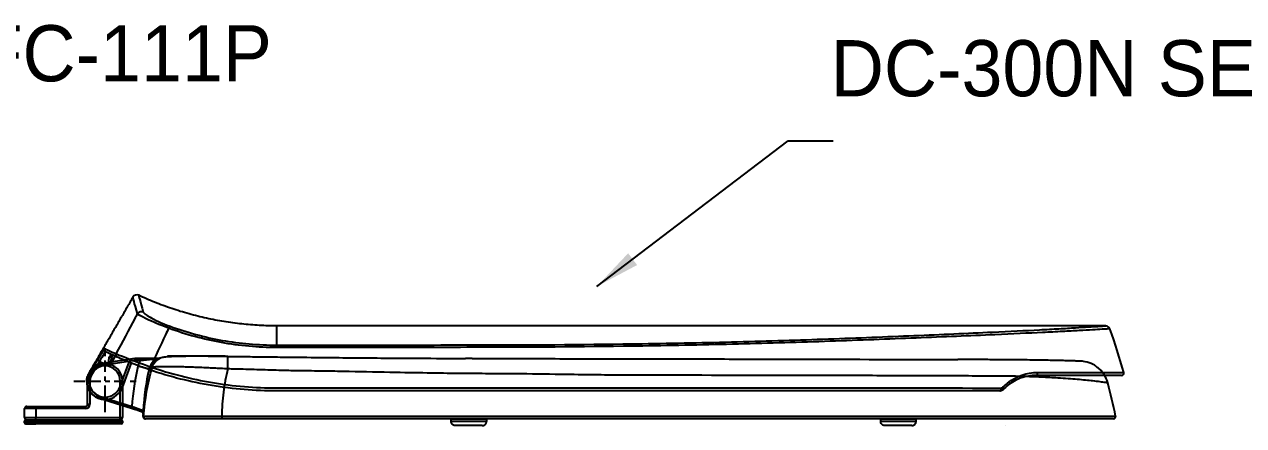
# Model space of a CAD drawing. Extents: x 66343 to 68769, y 58252 to 61683.
# Drawn here: x 67120 to 67662, y 59575 to 59754 of the extents above; entities that cross this region are included whole.
import ezdxf

# ---------------------------------------------------------------- set-up
doc = ezdxf.new("R2010")
doc.units = 0
doc.header["$MEASUREMENT"] = 0
doc.linetypes.add('BORDER', pattern=[18, 5, -2, 5, -2, 2, -2])
doc.layers.add('1', color=7, linetype='CONTINUOUS')
doc.layers.add('Dim', color=4, linetype='CONTINUOUS')
doc.layers.add('AM_6', color=2, linetype='CONTINUOUS', lineweight=30)
doc.styles.add('h', font='', dxfattribs={"height": 30})
doc.styles.get('h').set_extended_font_data('Haansoft Batang')
doc.dimstyles.new('SERIM', dxfattribs={"dimscale": 10, "dimtxt": 3, "dimasz": 2, "dimexe": 1, "dimexo": 1.5, "dimgap": 1, "dimtad": 1, "dimtoh": 1, "dimdec": 0, "dimdsep": 46, "dimtxsty": 'h', "dimcen": -0.3, "dimclrt": 2, "dimadec": 0, "dimazin": 0, "dimtfac": 1, "dimtdec": 0, "dimtmove": 1, "dimatfit": 3, "dimfxl": 0, "dimtolj": 1, "dimtzin": 0, "dimarcsym": 0})

msp = doc.modelspace()

# ---------------------------------------------------------------- linework, layer by layer
at = {"layer": '1', "color": 7}
for p, q in [((67154.96, 59603.01), (67169.38, 59605.21)), ((67160.63, 59606.13), (67158.11, 59601.78)), ((67159.42, 59606.04), (67159.54, 59606.25)), ((67148.44, 59596.69), (67152.86, 59604.35)), ((67153.72, 59603.85), (67149.3, 59596.19)), ((67153.72, 59603.85), (67152.86, 59604.35)), ((67154.96, 59603.01), (67155.11, 59602.02)), ((67169.45, 59604.2), (67155.11, 59602.02)), ((67162.89, 59592.56), (67166.86, 59603.45)), ((67167.78, 59603.08), (67163.83, 59592.21)), ((67171.9, 59605.15), (67171.88, 59604.15)), ((67148.04, 59595.3), (67149.04, 59595.27)), ((67148.43, 59584.75), (67148.43, 59595)), ((67148.43, 59595), (67149.43, 59595)), ((67149.3, 59596.19), (67148.44, 59596.69)), ((67149.43, 59595), (67149.43, 59584.75)), ((67163.93, 59595), (67162.93, 59595)), ((67162.93, 59578.75), (67162.93, 59595)), ((67163.93, 59595), (67163.93, 59578.75)), ((67163.83, 59592.21), (67162.89, 59592.56)), ((67121.43, 59583.75), (67125.43, 59583.75)), ((67125.43, 59583.75), (67125.43, 59582.75)), ((67125.43, 59583.75), (67147.43, 59583.75)), ((67147.43, 59583.75), (67147.43, 59582.75)), ((67148.43, 59584.75), (67149.43, 59584.75)), ((67153.75, 59587.27), (67154.05, 59588.23)), ((67168, 59582.79), (67153.75, 59587.27)), ((67154.05, 59588.23), (67168.3, 59583.75)), ((67168, 59582.79), (67168.3, 59583.75)), ((67120.43, 59578.75), (67120.43, 59582.75)), ((67125.43, 59582.75), (67120.43, 59582.75)), ((67120.43, 59578.75), (67125.43, 59578.75)), ((67147.43, 59582.75), (67125.43, 59582.75)), ((67125.43, 59582.75), (67125.43, 59578.75)), ((67125.43, 59578.75), (67162.93, 59578.75)), ((67125.43, 59577.75), (67125.43, 59578.75)), ((67162.93, 59578.75), (67163.93, 59578.75)), ((67162.93, 59577.75), (67162.93, 59578.75)), ((67208.09, 59579.45), (67208.09, 59578.26)), ((67120.43, 59576.45), (67120.43, 59577.25)), ((67120.43, 59577.25), (67125.43, 59577.25)), ((67120.43, 59576.45), (67125.43, 59576.45)), ((67120.93, 59577.75), (67125.43, 59577.75)), ((67120.93, 59575.95), (67125.43, 59575.95)), ((67125.43, 59577.75), (67162.93, 59577.75)), ((67125.43, 59577.75), (67125.43, 59577.25)), ((67125.43, 59576.45), (67125.43, 59577.25)), ((67162.93, 59577.25), (67125.43, 59577.25)), ((67125.43, 59575.95), (67125.43, 59576.45)), ((67125.43, 59576.45), (67162.93, 59576.45)), ((67163.43, 59575.95), (67125.43, 59575.95)), ((67157.94, 59575.95), (67157.44, 59575.95)), ((67162.93, 59577.75), (67162.93, 59577.25)), ((67162.93, 59577.75), (67163.43, 59577.75)), ((67162.93, 59576.45), (67162.93, 59577.25)), ((67163.93, 59577.25), (67162.93, 59577.25)), ((67162.93, 59575.95), (67162.93, 59576.45)), ((67162.93, 59576.45), (67163.93, 59576.45)), ((67163.93, 59577.25), (67163.93, 59576.45)), ((67556.43, 59575.26), (67556.43, 59575.26))]:
    msp.add_line(p, q, dxfattribs=at)
at = {"layer": '1', "color": 1, "linetype": 'BORDER'}
for p, q in [((67156.18, 59581.13), (67156.18, 59608.87)), ((67156.18, 59581.13), (67156.18, 59608.87)), ((67156.18, 59581.13), (67156.18, 59608.87)), ((67142.31, 59595), (67170.04, 59595)), ((67142.31, 59595), (67170.04, 59595)), ((67142.31, 59595), (67170.04, 59595))]:
    msp.add_line(p, q, dxfattribs=at)
at = {"layer": '1', "color": 7}
for centre, radius, start, end in [((67170.3, 59631.39), 2, 65.0085, 149.9912), ((67601.11, 59617.61), 2, 19.483, 90.0001), ((67156.18, 59595), 8.1, 98.6668, 252.5482), ((67156.18, 59595), 7.75, 0, 180), ((67156.18, 59595), 7.1, 98.6668, 252.5482), ((67156.18, 59595), 6.75, 0, 180), ((67232.53, 59765.05), 179.44, 243.9475, 245.498), ((67156.18, 59595), 8.14, 177.861, 340), ((67156.18, 59595), 7.14, 177.861, 340), ((67608.14, 59598.53), 1, 270, 15.3309), ((67121.43, 59582.75), 1, 90, 180), ((67147.43, 59584.75), 1, 270, 0), ((67147.43, 59584.75), 2, 270, 0), ((67121.43, 59578.75), 1, 180, 270), ((67162.93, 59578.75), 1, 270, 0), ((67174.09, 59579.26), 1, 179.4084, 270), ((67604.57, 59579.26), 1, 270, 12.4333), ((67120.93, 59577.25), 0.5, 90, 180), ((67120.93, 59576.45), 0.5, 180, 270), ((67163.43, 59577.25), 0.5, 0, 90), ((67163.43, 59576.45), 0.5, 270, 0)]:
    msp.add_arc(centre, radius, start, end, dxfattribs=at)
for points, degree in [([(67168.56, 59632.39), (67158.59, 59615.11), (67148.61, 59597.82)], 2), ([(67170.6, 59624.9), (67169.24, 59629.88), (67168.56, 59632.37), (67168.56, 59632.37)], 3), ([(67171.14, 59633.18), (67171.14, 59633.18), (67171.81, 59630.7), (67173.15, 59625.73)], 3), ([(67161.15, 59607.1), (67164.04, 59612.48), (67166.83, 59617.73), (67169.52, 59622.85)], 3), ([(67169.52, 59622.85), (67169.89, 59623.54), (67170.25, 59624.22), (67170.6, 59624.9)], 3), ([(67184.47, 59618.54), (67184, 59617.55), (67183.53, 59616.55), (67183.05, 59615.55)], 3), ([(67601.11, 59619.61), (67416.82, 59619.61), (67232.53, 59619.61)], 2), ([(67232.54, 59611.03), (67232.53, 59616.75), (67232.53, 59619.61), (67232.53, 59619.61)], 3), ([(67609.11, 59598.79), (67607.31, 59605.36), (67605.27, 59611.86), (67603, 59618.28)], 3), ([(67183.05, 59615.55), (67180.85, 59610.92), (67178.6, 59606.2), (67176.29, 59601.4)], 3), ([(67232.54, 59609.97), (67232.54, 59610.55), (67232.54, 59610.97), (67232.54, 59611.03)], 3), ([(67325.85, 59611.11), (67349, 59611.12), (67372.13, 59611.32), (67394.98, 59611.66)], 3), ([(67395.25, 59610.63), (67372.33, 59610.28), (67349.08, 59610.09), (67325.85, 59610.06)], 3), ([(67155.9, 59609.42), (67155.94, 59609.48), (67155.97, 59609.51), (67155.97, 59609.5)], 3), ([(67155.97, 59609.5), (67156.75, 59609.13), (67158.46, 59608.29), (67161.15, 59607.1)], 3), ([(67161.61, 59605.68), (67158.9, 59606.89), (67157.19, 59607.73), (67156.4, 59608.11)], 3), ([(67158.24, 59605.85), (67158.67, 59606.53), (67158.93, 59606.91), (67158.96, 59606.89)], 3), ([(67158.96, 59606.89), (67159.16, 59606.8), (67159.42, 59606.68), (67159.74, 59606.53)], 3), ([(67164.16, 59604.57), (67164.17, 59604.57), (67164.18, 59604.56), (67164.19, 59604.56)], 3), ([(67164.19, 59604.56), (67164.3, 59604.51), (67164.61, 59604.38), (67165.11, 59604.17)], 3), ([(67168.3, 59583.75), (67168.67, 59589.76), (67169.55, 59595.72), (67170.93, 59601.59)], 3), ([(67171.88, 59604.15), (67171.07, 59604.17), (67170.26, 59604.19), (67169.45, 59604.2)], 3), ([(67170.93, 59601.59), (67171.14, 59602.49), (67171.46, 59603.34), (67171.88, 59604.15)], 3), ([(67175.79, 59600.45), (67174.37, 59594.37), (67173.5, 59588.17), (67173.21, 59581.94)], 3), ([(67173.35, 59579.33), (67173.86, 59586.69), (67175.15, 59593.96), (67177.17, 59600.99)], 3), ([(67176.06, 59600.01), (67176.19, 59599.96), (67176.32, 59599.92), (67176.45, 59599.88)], 3), ([(67180.48, 59605.14), (67179.87, 59604.84), (67179.26, 59604.54)], 2), ([(67310.97, 59605.1), (67311.97, 59605.1), (67312.97, 59605.09), (67313.97, 59605.09)], 3), ([(67319.45, 59605.09), (67318.45, 59605.09), (67317.45, 59605.09), (67316.46, 59605.1)], 3), ([(67319.45, 59605.09), (67321.89, 59605.08), (67324.34, 59605.08), (67326.79, 59605.07)], 3), ([(67527.16, 59604.62), (67528.96, 59604.62), (67530.74, 59604.62), (67532.5, 59604.61)], 3), ([(67532.5, 59604.61), (67533.48, 59604.61), (67534.45, 59604.61), (67535.4, 59604.61)], 3), ([(67599.43, 59599.27), (67598.92, 59599.87), (67598.35, 59600.43), (67597.73, 59600.94)], 3), ([(67148.04, 59595.3), (67148.07, 59596.25), (67148.31, 59597.1), (67148.31, 59597.1)], 3), ([(67538.57, 59597.3), (67536.71, 59597.31), (67534.83, 59597.31), (67532.94, 59597.32)], 3), ([(67551.19, 59597.25), (67547.09, 59597.26), (67542.88, 59597.28), (67538.57, 59597.3)], 3), ([(67557.48, 59594.16), (67561.4, 59597.33), (67566.09, 59598.86), (67570.8, 59598.86)], 3), ([(67602.06, 59594.21), (67601.7, 59595.54), (67601.11, 59596.91), (67600.26, 59598.17)], 3), ([(67327.7, 59591.99), (67351.22, 59591.99), (67374.74, 59592), (67397.98, 59592)], 3), ([(67397.84, 59590.62), (67374.64, 59590.62), (67351.18, 59590.62), (67327.7, 59590.62)], 3), ([(67557.49, 59593.06), (67556.81, 59592.51), (67556.16, 59591.9), (67555.54, 59591.24)], 3), ([(67557.3, 59592.91), (67557.38, 59592.97), (67557.45, 59593.03), (67557.53, 59593.09)], 3), ([(67605.54, 59579.47), (67604.46, 59584.4), (67603.35, 59589.33), (67602.06, 59594.21)], 3), ([(67168.3, 59583.75), (67169.69, 59583.24), (67171.06, 59582.73), (67171.99, 59582.39)], 3), ([(67172.44, 59581.39), (67171.31, 59581.75), (67169.68, 59582.26), (67168, 59582.79)], 3), ([(67173.14, 59580.41), (67173.15, 59580.84), (67172.85, 59581.26), (67172.44, 59581.39)], 3), ([(67172.58, 59581.35), (67172.85, 59581.2), (67173.01, 59580.9)], 2), ([(67173.08, 59580.74), (67173.05, 59580.82), (67173.01, 59580.9), (67172.96, 59580.98)], 3), ([(67173.12, 59580.42), (67173.13, 59580.59), (67173.09, 59580.76), (67173.01, 59580.91)], 3), ([(67173.09, 59579.27), (67173.1, 59579.54), (67173.1, 59579.81), (67173.1, 59580.09)], 3), ([(67173.16, 59581.56), (67173.13, 59580.8), (67173.12, 59580.04), (67173.11, 59579.27)], 3), ([(67173.12, 59580.42), (67173.12, 59580.42), (67173.12, 59580.42), (67173.12, 59580.42)], 3), ([(67173.17, 59581.16), (67173.16, 59580.91), (67173.15, 59580.66), (67173.14, 59580.41)], 3), ([(67173.14, 59580.41), (67173.14, 59580.41), (67173.14, 59580.41), (67173.14, 59580.41)], 3), ([(67173.21, 59581.94), (67173.19, 59581.68), (67173.18, 59581.42), (67173.17, 59581.16)], 3), ([(67310.07, 59577.19), (67310.07, 59577.52), (67310.07, 59577.85), (67310.07, 59578.19)], 3), ([(67325.88, 59577.19), (67325.88, 59577.69), (67325.88, 59578.19)], 2), ([(67328.59, 59579.45), (67351.83, 59579.46), (67375.07, 59579.46), (67398.03, 59579.46)], 3), ([(67397.88, 59578.26), (67374.96, 59578.26), (67351.79, 59578.26), (67328.59, 59578.26)], 3), ([(67501.06, 59577.19), (67501.06, 59577.52), (67501.06, 59577.85), (67501.06, 59578.19)], 3), ([(67516.87, 59577.19), (67516.87, 59577.69), (67516.87, 59578.19)], 2)]:
    msp.add_open_spline(points, degree=degree, dxfattribs=at)
for points, knots in [([(67232.53, 59619.61), (67229.95, 59619.61), (67224.75, 59619.75), (67216.94, 59620.38), (67209.11, 59621.44), (67201.27, 59622.93), (67193.49, 59624.87), (67185.78, 59627.25), (67178.31, 59630.02), (67173.48, 59632.12), (67171.14, 59633.21)], [0, 0, 0, 0, 0.122297, 0.245928, 0.370731, 0.496537, 0.623166, 0.750433, 0.878145, 1, 1, 1, 1]), ([(67184.47, 59618.54), (67180.29, 59620.08), (67176.75, 59621.66), (67172.06, 59623.95), (67170.83, 59624.67), (67170.6, 59624.9)], [0, 0, 0, 0, 0.5, 0.5, 1, 1, 1, 1]), ([(67173.15, 59625.73), (67173.25, 59625.35), (67174.21, 59624.56), (67178.19, 59622.3), (67181.31, 59620.8), (67185.12, 59619.41)], [0, 0, 0, 0, 0.5, 0.5, 1, 1, 1, 1]), ([(67232.54, 59609.97), (67224.24, 59609.96), (67215.98, 59610.71), (67199.94, 59613.59), (67192.1, 59615.73), (67184.47, 59618.54)], [0, 0, 0, 0, 0.5, 0.5, 1, 1, 1, 1]), ([(67185.12, 59619.41), (67192.65, 59616.66), (67200.38, 59614.57), (67212.25, 59612.46), (67216.25, 59611.92), (67224.35, 59611.21), (67228.5, 59611.03), (67232.54, 59611.03)], [0, 0, 0, 0, 0.5, 0.5, 0.75, 0.75, 1, 1, 1, 1]), ([(67394.98, 59611.66), (67409.33, 59611.87), (67423.42, 59612.17), (67451.13, 59612.9), (67464.69, 59613.33), (67490.94, 59614.27), (67503.69, 59614.78), (67527.99, 59615.8), (67539.6, 59616.32), (67550.65, 59616.82)], [0, 0, 0, 0, 0.25, 0.25, 0.5, 0.5, 0.75, 0.75, 1, 1, 1, 1]), ([(67550.65, 59616.82), (67558.44, 59617.17), (67565.42, 59617.52), (67574.71, 59618.02), (67577.6, 59618.18), (67582.97, 59618.48), (67585.43, 59618.63), (67591.99, 59619.03), (67595.35, 59619.24), (67598.79, 59619.46), (67599.66, 59619.52), (67600.82, 59619.59), (67601.11, 59619.61), (67601.11, 59619.61)], [0, 0, 0, 0, 0.25, 0.25, 0.375, 0.375, 0.5, 0.5, 0.75, 0.75, 0.875, 0.875, 1, 1, 1, 1]), ([(67603, 59618.28), (67603, 59618.28), (67602.7, 59618.26), (67601.53, 59618.19), (67600.64, 59618.14), (67597.15, 59617.94), (67593.74, 59617.74), (67587.08, 59617.37), (67584.58, 59617.24), (67579.14, 59616.95), (67576.2, 59616.8), (67566.79, 59616.33), (67559.67, 59615.99), (67551.8, 59615.66)], [0, 0, 0, 0, 0.125, 0.125, 0.25, 0.25, 0.5, 0.5, 0.625, 0.625, 0.75, 0.75, 1, 1, 1, 1]), ([(67232.54, 59611.03), (67248.09, 59611.04), (67263.64, 59611.05), (67294.74, 59611.08), (67310.3, 59611.09), (67325.85, 59611.11)], [0, 0, 0, 0, 0.5, 0.5, 1, 1, 1, 1]), ([(67551.8, 59615.66), (67546.27, 59615.42), (67540.54, 59615.18), (67528.87, 59614.69), (67522.89, 59614.44), (67504.56, 59613.69), (67491.73, 59613.2), (67465.34, 59612.28), (67451.7, 59611.86), (67423.84, 59611.14), (67409.67, 59610.84), (67395.25, 59610.63)], [0, 0, 0, 0, 0.125, 0.125, 0.25, 0.25, 0.5, 0.5, 0.75, 0.75, 1, 1, 1, 1]), ([(67152.86, 59604.35), (67153.65, 59605.72), (67154.44, 59607.06), (67155.45, 59608.74), (67155.76, 59609.24), (67155.9, 59609.42)], [0, 0, 0, 0, 0.56676, 0.56676, 1, 1, 1, 1]), ([(67156.4, 59608.11), (67156.37, 59608.12), (67156.06, 59607.66), (67155.08, 59606.09), (67154.4, 59604.99), (67153.72, 59603.85)], [0, 0, 0, 0, 0.5, 0.5, 1, 1, 1, 1]), ([(67158.11, 59601.78), (67158.04, 59602.54), (67157.96, 59603.3), (67157.93, 59604.74), (67157.96, 59605.42), (67158.24, 59605.85)], [0, 0, 0, 0, 0.5, 0.5, 1, 1, 1, 1]), ([(67159.42, 59606.04), (67159.3, 59605.84), (67159.2, 59605.61), (67158.95, 59604.99), (67158.82, 59604.56), (67158.52, 59603.51), (67158.37, 59602.87), (67158.19, 59602.09), (67158.15, 59601.94), (67158.12, 59601.79), (67158.12, 59601.78), (67158.11, 59601.78)], [0, 0, 0, 0, 0.173372, 0.173372, 0.471385, 0.471385, 0.89831, 0.89831, 0.996626, 0.996626, 1, 1, 1, 1]), ([(67159.49, 59606.14), (67159.53, 59606.22), (67159.62, 59606.36), (67159.7, 59606.49), (67159.74, 59606.55)], [0, 0, 0, 0, 0.469631, 1, 1, 1, 1]), ([(67161.15, 59607.1), (67161.49, 59607.03), (67163.01, 59606.42), (67168.3, 59604.33), (67172.09, 59602.86), (67176.29, 59601.4)], [0, 0, 0, 0, 0.5, 0.5, 1, 1, 1, 1]), ([(67175.97, 59600.04), (67171.94, 59601.42), (67168.32, 59602.84), (67163.31, 59604.91), (67161.9, 59605.56), (67161.61, 59605.68)], [0, 0, 0, 0, 0.5, 0.5, 1, 1, 1, 1]), ([(67169.45, 59604.2), (67169.45, 59604.21), (67169.45, 59604.21), (67169.44, 59604.29), (67169.44, 59604.36), (67169.42, 59604.54), (67169.42, 59604.64), (67169.41, 59604.83), (67169.4, 59604.92), (67169.39, 59605.06), (67169.39, 59605.11), (67169.38, 59605.19), (67169.38, 59605.21), (67169.38, 59605.21)], [0, 0, 0, 0, 0.009719, 0.009719, 0.142864, 0.142864, 0.357904, 0.357904, 0.572168, 0.572168, 0.786073, 0.786073, 1, 1, 1, 1]), ([(67169.38, 59605.21), (67170.05, 59605.19), (67170.71, 59605.18), (67171.55, 59605.16), (67171.73, 59605.15), (67171.9, 59605.15)], [0, 0, 0, 0, 0.793321, 0.793321, 1, 1, 1, 1]), ([(67210.85, 59605.95), (67208.84, 59605.98), (67204.95, 59606.02), (67199.33, 59606.06), (67194.28, 59606.06), (67189.88, 59606.01), (67186.27, 59605.92), (67183.47, 59605.76), (67181.51, 59605.52), (67180.73, 59605.28), (67180.48, 59605.14)], [0, 0, 0, 0, 0.134719, 0.265473, 0.393784, 0.518942, 0.64233, 0.763138, 0.882596, 1, 1, 1, 1]), ([(67210.85, 59606.03), (67209.99, 59606.04), (67208.26, 59606.06), (67205.71, 59606.09), (67203.22, 59606.12), (67199.98, 59606.15), (67196.13, 59606.17), (67192.05, 59606.18), (67188.65, 59606.17), (67186.1, 59606.14), (67184.4, 59606.09), (67184.12, 59606.04), (67183.98, 59606.01)], [0, 0, 0, 0, 0.063084, 0.125388, 0.187282, 0.249145, 0.373717, 0.498081, 0.622847, 0.748204, 0.873956, 1, 1, 1, 1]), ([(67210.85, 59606.03), (67213.83, 59605.99), (67219.38, 59605.92), (67227.82, 59605.81), (67235.96, 59605.71), (67241.51, 59605.65), (67244.18, 59605.62)], [0, 0, 0, 0, 0.267477, 0.500007, 0.760064, 1, 1, 1, 1]), ([(67325.85, 59610.06), (67310.3, 59610.04), (67294.75, 59610.03), (67263.65, 59610), (67248.09, 59609.98), (67232.54, 59609.97)], [0, 0, 0, 0, 0.5, 0.5, 1, 1, 1, 1]), ([(67244.18, 59605.62), (67248.96, 59605.57), (67258.32, 59605.47), (67272.09, 59605.35), (67287.96, 59605.23), (67302.69, 59605.14), (67313.02, 59605.11), (67316.46, 59605.1)], [0, 0, 0, 0, 0.198329, 0.388612, 0.571475, 0.857209, 1, 1, 1, 1]), ([(67175.79, 59600.45), (67175.78, 59600.45), (67175.26, 59600.57), (67173.45, 59601), (67172.19, 59601.29), (67170.93, 59601.59)], [0, 0, 0, 0, 0.5, 0.5, 1, 1, 1, 1]), ([(67180.04, 59604.94), (67179.83, 59604.93), (67179.62, 59604.91), (67178.66, 59604.83), (67177.9, 59604.73), (67175.52, 59604.44), (67173.77, 59604.25), (67171.88, 59604.15)], [0, 0, 0, 0, 0.085207, 0.085207, 0.390138, 0.390138, 1, 1, 1, 1]), ([(67180.3, 59605), (67180.08, 59605), (67179.85, 59605.01), (67178.93, 59605.02), (67178.18, 59605.03), (67175.78, 59605.07), (67173.9, 59605.1), (67171.9, 59605.15)], [0, 0, 0, 0, 0.098353, 0.098353, 0.398902, 0.398902, 1, 1, 1, 1]), ([(67171.9, 59605.15), (67173.9, 59605.1), (67175.78, 59605.07), (67178.18, 59605.03), (67178.93, 59605.02), (67179.85, 59605.01), (67180.08, 59605), (67180.3, 59605)], [0, 0, 0, 0, 0.601098, 0.601098, 0.901647, 0.901647, 1, 1, 1, 1]), ([(67179.33, 59604.56), (67178.83, 59604.36), (67178.35, 59604.09), (67176.85, 59602.93), (67176.1, 59601.76), (67175.79, 59600.45)], [0, 0, 0, 0, 0.28878, 0.28878, 1, 1, 1, 1]), ([(67176.56, 59600.78), (67176.44, 59600.69), (67176.2, 59600.5), (67175.96, 59600.41), (67175.85, 59600.44), (67175.79, 59600.45)], [0, 0, 0, 0, 0.316728, 0.650001, 1, 1, 1, 1]), ([(67232.53, 59590.62), (67222.8, 59590.62), (67213.22, 59591.43), (67194.36, 59594.58), (67185.08, 59596.92), (67175.97, 59600.04)], [0, 0, 0, 0, 0.5, 0.5, 1, 1, 1, 1]), ([(67176.29, 59601.4), (67185.35, 59598.28), (67194.57, 59595.94), (67213.32, 59592.79), (67222.85, 59591.98), (67232.53, 59591.98)], [0, 0, 0, 0, 0.5, 0.5, 1, 1, 1, 1]), ([(67177.17, 59600.99), (67177.12, 59600.96), (67176.99, 59600.88), (67176.83, 59600.88), (67176.69, 59600.86), (67176.59, 59600.8), (67176.56, 59600.78)], [0, 0, 0, 0, 0.221728, 0.500088, 0.828974, 1, 1, 1, 1]), ([(67210.75, 59600.42), (67209.74, 59600.48), (67207.7, 59600.6), (67204.63, 59600.77), (67201.56, 59600.92), (67198.5, 59601.05), (67195.51, 59601.17), (67192.61, 59601.27), (67189.84, 59601.35), (67187.24, 59601.4), (67184.86, 59601.44), (67182.73, 59601.44), (67180.89, 59601.42), (67179.37, 59601.37), (67178.22, 59601.28), (67177.43, 59601.16), (67177.26, 59601.05), (67177.17, 59600.99)], [0, 0, 0, 0, 0.058397, 0.118023, 0.178854, 0.240872, 0.304064, 0.368425, 0.43395, 0.500641, 0.568499, 0.637528, 0.707727, 0.779091, 0.851609, 0.925256, 1, 1, 1, 1]), ([(67210.75, 59600.42), (67209.93, 59597.03), (67209.29, 59593.58), (67208.4, 59586.56), (67208.13, 59583.01), (67208.09, 59579.45)], [0, 0, 0, 0, 0.5, 0.5, 1, 1, 1, 1]), ([(67244.09, 59599.56), (67241.74, 59599.6), (67236.19, 59599.7), (67227.35, 59599.98), (67218.59, 59600.27), (67213.03, 59600.38), (67210.75, 59600.42)], [0, 0, 0, 0, 0.211098, 0.500018, 0.794863, 1, 1, 1, 1]), ([(67326.79, 59605.07), (67329.61, 59605.07), (67335.25, 59605.05), (67346.53, 59605.03), (67361.42, 59604.99), (67378.23, 59604.96), (67389.38, 59604.94), (67394.13, 59604.93)], [0, 0, 0, 0, 0.125142, 0.250178, 0.500113, 0.787261, 1, 1, 1, 1]), ([(67394.13, 59604.93), (67405.41, 59604.91), (67416.54, 59604.89), (67438.5, 59604.84), (67449.35, 59604.81), (67481.06, 59604.74), (67501.31, 59604.68), (67527.16, 59604.62)], [0, 0, 0, 0, 0.25, 0.25, 0.5, 0.5, 1, 1, 1, 1]), ([(67545, 59604.58), (67543.87, 59604.58), (67541.68, 59604.59), (67538.5, 59604.6), (67536.43, 59604.61), (67535.42, 59604.61), (67535.4, 59604.61)], [0, 0, 0, 0, 0.358128, 0.690293, 0.991787, 1, 1, 1, 1]), ([(67590.75, 59603.83), (67590.7, 59603.83), (67590.49, 59603.85), (67589.88, 59603.88), (67588.72, 59603.92), (67586.97, 59603.98), (67584.63, 59604.06), (67581.76, 59604.14), (67578.38, 59604.22), (67574.5, 59604.29), (67570.01, 59604.37), (67564.83, 59604.44), (67558.91, 59604.5), (67552.29, 59604.54), (67547.45, 59604.57), (67544.92, 59604.58)], [0, 0, 0, 0, 0.040411, 0.108997, 0.185067, 0.265611, 0.347355, 0.427603, 0.50478, 0.581636, 0.660818, 0.74252, 0.826769, 0.912996, 1, 1, 1, 1]), ([(67595.48, 59602.43), (67594.34, 59603.01), (67593.13, 59603.43), (67591.47, 59603.75), (67591.02, 59603.81), (67590.58, 59603.84)], [0, 0, 0, 0, 0.731546, 0.731546, 1, 1, 1, 1]), ([(67600.54, 59597.73), (67600.49, 59597.81), (67600.32, 59598.08), (67600.01, 59598.52), (67599.55, 59599.09), (67599, 59599.66), (67598.49, 59600.13), (67598.07, 59600.5), (67597.85, 59600.69), (67597.68, 59600.84), (67597.55, 59600.94), (67597.43, 59601.04), (67597.25, 59601.19), (67596.97, 59601.41), (67596.65, 59601.66), (67596.25, 59601.96), (67595.88, 59602.21), (67595.63, 59602.35), (67595.52, 59602.4)], [0, 0, 0, 0, 0.03113, 0.11787, 0.242645, 0.360953, 0.455417, 0.482106, 0.503951, 0.513552, 0.522771, 0.532182, 0.542417, 0.567486, 0.622482, 0.704248, 0.86265, 1, 1, 1, 1]), ([(67598.32, 59600.4), (67598.24, 59600.48), (67598.04, 59600.68), (67597.83, 59600.86), (67597.71, 59600.96), (67597.67, 59600.99)], [0, 0, 0, 0, 0.23732, 0.756244, 1, 1, 1, 1]), ([(67148.04, 59595.3), (67148.05, 59595.64), (67148.12, 59595.98), (67148.24, 59596.29), (67148.3, 59596.43), (67148.36, 59596.56), (67148.44, 59596.69)], [0, 0, 0, 0, 0.695533, 0.695533, 0.695533, 1, 1, 1, 1]), ([(67148.61, 59597.82), (67148.58, 59597.77), (67148.5, 59597.64), (67148.42, 59597.44), (67148.36, 59597.29), (67148.34, 59597.23), (67148.34, 59597.22)], [0, 0, 0, 0, 0.288268, 0.680678, 0.983774, 1, 1, 1, 1]), ([(67148.61, 59597.82), (67148.61, 59597.82), (67148.61, 59597.82), (67148.61, 59597.82), (67148.59, 59597.78), (67148.56, 59597.63), (67148.54, 59597.54), (67148.48, 59597.23), (67148.45, 59596.97), (67148.44, 59596.69)], [0, 0, 0, 0, 0.000399, 0.000399, 0.298262, 0.298262, 0.528278, 0.528278, 1, 1, 1, 1]), ([(67149.3, 59596.19), (67149.25, 59596.11), (67149.21, 59596.02), (67149.09, 59595.71), (67149.05, 59595.49), (67149.04, 59595.27)], [0, 0, 0, 0, 0.304457, 0.304457, 1, 1, 1, 1]), ([(67326.77, 59598.31), (67322.94, 59598.33), (67314.51, 59598.37), (67300.73, 59598.56), (67283.89, 59598.86), (67268.2, 59599.19), (67254.42, 59599.44), (67247.54, 59599.52), (67244.09, 59599.56)], [0, 0, 0, 0, 0.139089, 0.305769, 0.500007, 0.750024, 0.875, 1, 1, 1, 1]), ([(67395.63, 59597.59), (67392.7, 59597.6), (67385.97, 59597.63), (67374.53, 59597.76), (67359.34, 59597.98), (67343.12, 59598.23), (67331.6, 59598.28), (67326.77, 59598.31)], [0, 0, 0, 0, 0.128527, 0.295249, 0.500166, 0.790438, 1, 1, 1, 1]), ([(67525.55, 59597.34), (67515.87, 59597.38), (67505.85, 59597.41), (67485.13, 59597.48), (67474.44, 59597.5), (67441.71, 59597.57), (67418.86, 59597.6), (67395.63, 59597.59)], [0, 0, 0, 0, 0.25, 0.25, 0.5, 0.5, 1, 1, 1, 1]), ([(67532.94, 59597.32), (67532.2, 59597.32), (67531.45, 59597.32), (67529.95, 59597.33), (67529.2, 59597.33), (67527.48, 59597.34), (67526.52, 59597.34), (67525.55, 59597.34)], [0, 0, 0, 0, 0.305481, 0.305481, 0.610959, 0.610959, 1, 1, 1, 1]), ([(67602.06, 59594.21), (67602.03, 59594.21), (67601.98, 59594.22), (67601.58, 59594.28), (67600.91, 59594.38), (67599.93, 59594.51), (67598.25, 59594.73), (67594.93, 59595.14), (67588.91, 59595.73), (67580.92, 59596.33), (67572.93, 59596.77), (67565.67, 59597.04), (67558.57, 59597.21), (67553.6, 59597.23), (67551.19, 59597.25)], [0, 0, 0, 0, 0.047211, 0.095927, 0.146139, 0.197831, 0.250979, 0.350908, 0.50117, 0.646345, 0.750258, 0.8387, 0.921965, 1, 1, 1, 1]), ([(67570.09, 59597.53), (67567.87, 59597.53), (67565.65, 59597.16), (67561.41, 59595.68), (67559.38, 59594.59), (67557.49, 59593.06)], [0, 0, 0, 0, 0.5, 0.5, 1, 1, 1, 1]), ([(67608.14, 59597.53), (67608.14, 59597.53), (67607.29, 59597.53), (67603.98, 59597.53), (67601.53, 59597.53), (67595, 59597.53), (67590.95, 59597.53), (67581.55, 59597.53), (67576.17, 59597.53), (67570.09, 59597.53)], [0, 0, 0, 0, 0.25, 0.25, 0.5, 0.5, 0.75, 0.75, 1, 1, 1, 1]), ([(67570.8, 59598.86), (67576.92, 59598.85), (67582.33, 59598.84), (67591.8, 59598.83), (67595.87, 59598.82), (67602.45, 59598.81), (67604.92, 59598.8), (67608.25, 59598.79), (67609.11, 59598.79), (67609.11, 59598.79)], [0, 0, 0, 0, 0.25, 0.25, 0.5, 0.5, 0.75, 0.75, 1, 1, 1, 1]), ([(67232.53, 59591.98), (67233.2, 59591.98), (67233.87, 59591.98), (67237.2, 59591.98), (67239.87, 59591.98), (67253.2, 59591.98), (67263.87, 59591.98), (67292.25, 59591.99), (67309.98, 59591.99), (67327.7, 59591.99)], [0, 0, 0, 0, 0.021016, 0.021016, 0.105081, 0.105081, 0.441341, 0.441341, 1, 1, 1, 1]), ([(67327.7, 59590.62), (67311.84, 59590.62), (67295.98, 59590.62), (67264.25, 59590.62), (67248.39, 59590.62), (67232.53, 59590.62)], [0, 0, 0, 0, 0.5, 0.5, 1, 1, 1, 1]), ([(67554.08, 59590.62), (67542.97, 59590.62), (67531.29, 59590.62), (67506.81, 59590.62), (67494, 59590.62), (67467.67, 59590.62), (67454.06, 59590.62), (67426.3, 59590.62), (67412.19, 59590.62), (67397.84, 59590.62)], [0, 0, 0, 0, 0.25, 0.25, 0.5, 0.5, 0.75, 0.75, 1, 1, 1, 1]), ([(67397.98, 59592), (67426.64, 59591.99), (67454.76, 59591.99), (67507.53, 59591.97), (67532.41, 59591.95), (67554.69, 59591.93)], [0, 0, 0, 0, 0.5, 0.5, 1, 1, 1, 1]), ([(67555.54, 59591.24), (67555.37, 59591.06), (67555.16, 59590.92), (67554.89, 59590.79), (67554.84, 59590.76), (67554.56, 59590.66), (67554.32, 59590.62), (67554.08, 59590.62)], [0, 0, 0, 0, 0.457714, 0.457714, 0.562429, 0.562429, 1, 1, 1, 1]), ([(67554.69, 59591.93), (67554.82, 59591.93), (67554.93, 59591.95), (67555.19, 59592.05), (67555.32, 59592.13), (67555.42, 59592.25)], [0, 0, 0, 0, 0.43383, 0.43383, 1, 1, 1, 1]), ([(67555.42, 59592.25), (67556.07, 59592.94), (67556.76, 59593.58), (67557.48, 59594.16), (67557.48, 59594.16), (67557.48, 59594.16)], [0, 0, 0, 0, 0.999984, 0.999984, 1, 1, 1, 1]), ([(67171.99, 59582.39), (67171.95, 59582.16), (67171.98, 59581.93), (67172.14, 59581.58), (67172.28, 59581.45), (67172.44, 59581.39)], [0, 0, 0, 0, 0.5, 0.5, 1, 1, 1, 1]), ([(67171.99, 59582.39), (67172.18, 59582.32), (67172.55, 59582.18), (67172.93, 59582.04), (67173.16, 59581.95), (67173.19, 59581.94), (67173.21, 59581.94)], [0, 0, 0, 0, 0.263787, 0.517961, 0.763144, 1, 1, 1, 1]), ([(67173.01, 59580.91), (67172.99, 59580.95), (67172.97, 59580.99), (67172.81, 59581.2), (67172.63, 59581.33), (67172.42, 59581.4)], [0, 0, 0, 0, 0.176383, 0.176383, 1, 1, 1, 1]), ([(67173.17, 59581.16), (67173.17, 59581.16), (67173.16, 59581.17), (67173.14, 59581.17), (67173.1, 59581.18), (67173.06, 59581.19), (67173, 59581.21), (67172.94, 59581.23), (67172.87, 59581.25), (67172.75, 59581.29), (67172.6, 59581.34), (67172.5, 59581.38), (67172.44, 59581.39)], [0, 0, 0, 0, 0.125, 0.25, 0.25, 0.375, 0.5, 0.5, 0.625, 0.75, 0.875, 1, 1, 1, 1]), ([(67173.14, 59581.17), (67173.14, 59581.17), (67173.13, 59581.18), (67173.08, 59581.19), (67173.06, 59581.2), (67173.03, 59581.2)], [0, 0, 0, 0, 0.652077, 0.652077, 1, 1, 1, 1]), ([(67173.09, 59579.27), (67173.09, 59579.27), (67173.09, 59579.27), (67173.16, 59579.3), (67173.22, 59579.31), (67173.35, 59579.33)], [0, 0, 0, 0, 0.570811, 0.570811, 1, 1, 1, 1]), ([(67173.14, 59580.41), (67173.14, 59580.41), (67173.13, 59580.41), (67173.13, 59580.42), (67173.13, 59580.42), (67173.12, 59580.42)], [0, 0, 0, 0, 0.499609, 0.499609, 1, 1, 1, 1]), ([(67173.35, 59579.33), (67173.37, 59579.34), (67174.3, 59579.36), (67177.75, 59579.39), (67180.32, 59579.4), (67185.09, 59579.42), (67186.87, 59579.42), (67190.64, 59579.43), (67192.63, 59579.44), (67196.83, 59579.45), (67199.05, 59579.45), (67203.53, 59579.45), (67205.8, 59579.45), (67208.09, 59579.45)], [0, 0, 0, 0, 0.25, 0.25, 0.5, 0.5, 0.625, 0.625, 0.75, 0.75, 0.875, 0.875, 1, 1, 1, 1]), ([(67208.09, 59578.26), (67203.62, 59578.26), (67199.24, 59578.26), (67193.11, 59578.26), (67191.17, 59578.26), (67187.5, 59578.26), (67185.77, 59578.26), (67181.12, 59578.26), (67178.62, 59578.26), (67175.27, 59578.26), (67174.37, 59578.26), (67174.34, 59578.26)], [0, 0, 0, 0, 0.25, 0.25, 0.375, 0.375, 0.5, 0.5, 0.75, 0.75, 1, 1, 1, 1]), ([(67208.09, 59579.45), (67208.76, 59579.45), (67209.43, 59579.45), (67212.76, 59579.45), (67215.43, 59579.45), (67228.76, 59579.45), (67239.43, 59579.45), (67276.26, 59579.45), (67302.42, 59579.45), (67328.59, 59579.45)], [0, 0, 0, 0, 0.016599, 0.016599, 0.082993, 0.082993, 0.348569, 0.348569, 1, 1, 1, 1]), ([(67328.59, 59578.26), (67308.5, 59578.26), (67288.42, 59578.26), (67248.26, 59578.26), (67228.18, 59578.26), (67208.09, 59578.26)], [0, 0, 0, 0, 0.5, 0.5, 1, 1, 1, 1]), ([(67554.36, 59578.26), (67543.34, 59578.26), (67531.74, 59578.26), (67507.38, 59578.26), (67494.57, 59578.26), (67468.14, 59578.26), (67454.48, 59578.26), (67426.54, 59578.26), (67412.33, 59578.26), (67397.88, 59578.26)], [0, 0, 0, 0, 0.25, 0.25, 0.5, 0.5, 0.75, 0.75, 1, 1, 1, 1]), ([(67398.03, 59579.46), (67426.89, 59579.47), (67455.17, 59579.47), (67508.13, 59579.47), (67533.01, 59579.47), (67555.01, 59579.47)], [0, 0, 0, 0, 0.5, 0.5, 1, 1, 1, 1]), ([(67604.57, 59578.26), (67604.57, 59578.26), (67603.42, 59578.26), (67598.99, 59578.26), (67595.72, 59578.26), (67589.2, 59578.26), (67586.76, 59578.26), (67581.46, 59578.26), (67578.59, 59578.26), (67569.33, 59578.26), (67562.3, 59578.26), (67554.36, 59578.26)], [0, 0, 0, 0, 0.25, 0.25, 0.5, 0.5, 0.625, 0.625, 0.75, 0.75, 1, 1, 1, 1]), ([(67555.01, 59579.47), (67556.97, 59579.47), (67558.94, 59579.47), (67562.71, 59579.47), (67564.54, 59579.47), (67569.85, 59579.47), (67573.18, 59579.47), (67579.39, 59579.47), (67582.28, 59579.47), (67587.61, 59579.47), (67590.07, 59579.47), (67596.63, 59579.47), (67599.92, 59579.47), (67604.39, 59579.47), (67605.54, 59579.47), (67605.54, 59579.47)], [0, 0, 0, 0, 0.0625, 0.0625, 0.125, 0.125, 0.25, 0.25, 0.375, 0.375, 0.5, 0.5, 0.75, 0.75, 1, 1, 1, 1]), ([(67310.07, 59577.19), (67310.69, 59577.19), (67311.48, 59577.19), (67313.34, 59577.19), (67314.4, 59577.19), (67317.69, 59577.19), (67320.08, 59577.19), (67322.9, 59577.19), (67323.73, 59577.19), (67325, 59577.19), (67325.46, 59577.19), (67325.81, 59577.19), (67325.87, 59577.19), (67325.88, 59577.19)], [0, 0, 0, 0, 0.153759, 0.153759, 0.307518, 0.307518, 0.615035, 0.615035, 0.768794, 0.768794, 0.922553, 0.922553, 1, 1, 1, 1]), ([(67311.75, 59575.19), (67311.31, 59575.19), (67310.87, 59575.4), (67310.25, 59576.14), (67310.07, 59576.66), (67310.07, 59577.19)], [0, 0, 0, 0, 0.5, 0.5, 1, 1, 1, 1]), ([(67323.88, 59575.19), (67323.87, 59575.19), (67323.83, 59575.19), (67323.38, 59575.19), (67322.32, 59575.19), (67319.44, 59575.19), (67317.62, 59575.19), (67314.21, 59575.19), (67312.7, 59575.19), (67311.75, 59575.19)], [0, 0, 0, 0, 0.076779, 0.076779, 0.384519, 0.384519, 0.69226, 0.69226, 1, 1, 1, 1]), ([(67323.86, 59575.19), (67324.05, 59575.18), (67324.33, 59575.22), (67324.82, 59575.4), (67325.27, 59575.7), (67325.61, 59576.14), (67325.82, 59576.64), (67325.88, 59576.97), (67325.88, 59577.19)], [0, 0, 0, 0, 0.174575, 0.278766, 0.484765, 0.686831, 0.798219, 1, 1, 1, 1]), ([(67501.06, 59577.19), (67501.67, 59577.19), (67502.47, 59577.19), (67504.33, 59577.19), (67505.38, 59577.19), (67508.67, 59577.19), (67511.06, 59577.19), (67513.89, 59577.19), (67514.71, 59577.19), (67515.99, 59577.19), (67516.44, 59577.19), (67516.8, 59577.19), (67516.86, 59577.19), (67516.87, 59577.19)], [0, 0, 0, 0, 0.153759, 0.153759, 0.307518, 0.307518, 0.615035, 0.615035, 0.768794, 0.768794, 0.922553, 0.922553, 1, 1, 1, 1]), ([(67502.73, 59575.19), (67502.29, 59575.19), (67501.86, 59575.4), (67501.24, 59576.14), (67501.06, 59576.66), (67501.06, 59577.19)], [0, 0, 0, 0, 0.5, 0.5, 1, 1, 1, 1]), ([(67514.86, 59575.19), (67514.86, 59575.19), (67514.81, 59575.19), (67514.37, 59575.19), (67513.31, 59575.19), (67510.42, 59575.19), (67508.61, 59575.19), (67505.2, 59575.19), (67503.68, 59575.19), (67502.73, 59575.19)], [0, 0, 0, 0, 0.076779, 0.076779, 0.384519, 0.384519, 0.69226, 0.69226, 1, 1, 1, 1]), ([(67514.84, 59575.19), (67515.03, 59575.18), (67515.32, 59575.22), (67515.8, 59575.4), (67516.26, 59575.7), (67516.59, 59576.14), (67516.81, 59576.64), (67516.86, 59576.97), (67516.86, 59577.19)], [0, 0, 0, 0, 0.174575, 0.278766, 0.484765, 0.686831, 0.798219, 1, 1, 1, 1])]:
    msp.add_open_spline(points, degree=3, knots=knots, dxfattribs=at)
for points, weights, knots in [([(67173.15, 59625.73), (67172.5, 59626.02), (67171.81, 59625.83), (67171.02, 59625.61), (67170.6, 59624.9)], [0.855672783685, 0.87117093674, 1, 0.854816673358, 0.853564287966], [0.879882, 0.879882, 0.879882, 1.570796, 1.570796, 2.349419, 2.349419, 2.349419]), ([(67155.97, 59609.5), (67155.96, 59609.47), (67155.94, 59609.44), (67155.5, 59608.54), (67156.4, 59608.11)], [0.972096814135, 0.985311815163, 1, 0.707106781187, 1], [4.633616, 4.633616, 4.633616, 4.712389, 4.712389, 6.283185, 6.283185, 6.283185]), ([(67158.24, 59605.85), (67159.05, 59605.43), (67159.41, 59606.02), (67159.41, 59606.03), (67159.42, 59606.04)], [0.968519718016, 0.723798125394, 1, 0.993899976244, 0.988054040241], [4.801905, 4.801905, 4.801905, 6.283185, 6.283185, 6.3159, 6.3159, 6.3159]), ([(67161.15, 59607.1), (67161.13, 59607.05), (67161.11, 59607), (67160.7, 59606.09), (67161.61, 59605.68)], [0.960624420712, 0.978773953308, 1, 0.707106781187, 1], [4.598553, 4.598553, 4.598553, 4.712389, 4.712389, 6.283185, 6.283185, 6.283185]), ([(67176.29, 59601.4), (67176.22, 59601.23), (67176.15, 59601.04), (67175.83, 59600.09), (67175.97, 59600.04)], [0.88537900072, 0.921823096139, 1, 0.707106781187, 1], [4.293124, 4.293124, 4.293124, 4.712389, 4.712389, 6.283185, 6.283185, 6.283185]), ([(67570.09, 59597.53), (67570.84, 59597.53), (67570.84, 59598.53), (67570.84, 59598.7), (67570.8, 59598.86)], [1, 0.707106781187, 1, 0.934519385577, 0.898317092329], [0, 0, 0, 1.570796, 1.570796, 1.921971, 1.921971, 1.921971]), ([(67554.08, 59590.62), (67554.73, 59590.62), (67554.73, 59591.62), (67554.73, 59591.78), (67554.69, 59591.93)], [1, 0.707106781187, 1, 0.937307979236, 0.90145365368], [0, 0, 0, 1.570796, 1.570796, 1.907016, 1.907016, 1.907016]), ([(67173.35, 59579.33), (67173.34, 59579.29), (67173.34, 59579.26), (67173.34, 59578.26), (67174.34, 59578.26)], [0.97256610321, 0.985572359833, 1, 0.707106781187, 1], [1.49342, 1.49342, 1.49342, 1.570796, 1.570796, 3.141593, 3.141593, 3.141593])]:
    msp.add_rational_spline(points, weights, degree=2, knots=knots, dxfattribs=at)
for points, weights in [([(67185.12, 59619.41), (67184.89, 59619.39), (67184.47, 59618.54)], [0.966692335009, 0.808725706733, 0.871314924879]), ([(67180.71, 59605.25), (67180.5, 59605.18), (67180.3, 59605.1)], [0.915562422816, 0.910739215682, 0.906978089832]), ([(67210.75, 59600.42), (67210.82, 59605.26), (67210.85, 59605.96)], [1, 0.816231187486, 0.954247270797]), ([(67210.85, 59605.96), (67210.85, 59606.04), (67210.85, 59606.03)], [0.954247191843, 0.973870925148, 1]), ([(67179.27, 59604.54), (67177.2, 59603.18), (67176.56, 59600.78)], [0.894568775491, 0.883822345177, 1]), ([(67177.17, 59600.99), (67177.98, 59603.76), (67180.51, 59605.15)], [1, 0.876928724482, 0.901246836168]), ([(67179.33, 59604.53), (67179.16, 59604.49), (67179, 59604.44)], [0.92939125246, 0.922456921595, 0.916645047215]), ([(67555.54, 59591.24), (67555.9, 59591.63), (67555.42, 59592.25)], [1, 0.753093843281, 0.92246670096]), ([(67555.42, 59591.15), (67555.49, 59591.19), (67555.54, 59591.24)], [0.925506274425, 0.956204527334, 1])]:
    msp.add_rational_spline(points, weights, degree=2, dxfattribs=at)
at = {"layer": 'Dim', "color": 7}
msp.add_line((67136.43, 59583.75), (67147.43, 59583.75), dxfattribs=at)
at = {"layer": 'Dim', "color": 0}
for p, q in [((67310.07, 59578.19), (67325.88, 59578.19)), ((67501.06, 59578.19), (67516.87, 59578.19))]:
    msp.add_line(p, q, dxfattribs=at)

# ---------------------------------------------------------------- texts
at = {"layer": 'AM_6', "color": 0, "char_height": 25, "attachment_point": 4, "style": 'h'}
for s, insert in [('{\\fGulim|b0|i0|c129|p50;FC-111P}', (67099.5, 59740.78)), ('{\\fGulim|b0|i0|c129|p50;DC-300N SEAT}', (67478.88, 59734.13))]:
    msp.add_mtext(s, dxfattribs=dict(at, insert=insert))

# ---------------------------------------------------------------- leaders
at = {"layer": 'Dim', "color": 0}
msp.add_leader([(67374.87, 59637.17), (67459.87, 59702.03), (67479.87, 59702.03)], dimstyle='SERIM', override={"dimse1": 1}, dxfattribs=at)

doc.saveas('drawing.dxf')
